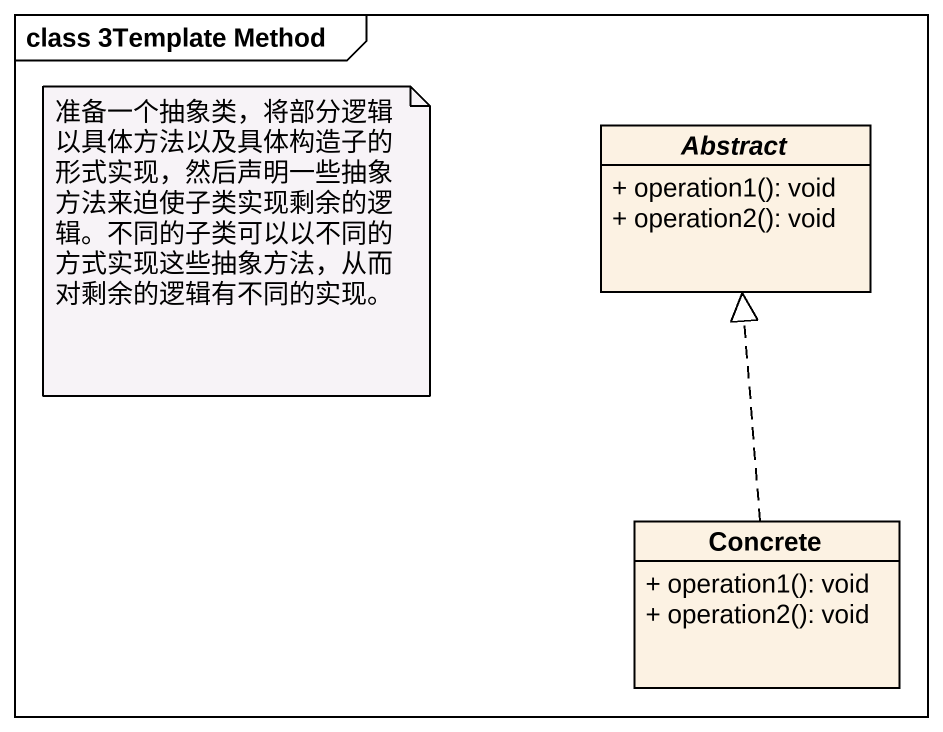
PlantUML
@startuml
mainframe class 3Template Method
hide circle
hide empty members
skinparam classAttributeIconSize 0
abstract class "Abstract" as Abstract_ {
  + operation1(): void
  + operation2(): void
}
class Concrete {
  + operation1(): void
  + operation2(): void
}
Concrete .up.|> Abstract_
note as N1
  准备一个抽象类，将部分逻辑以具体方法以及具体构造子的形式实现，然后声明一些抽象方法来迫使子类实现剩余的逻辑。不同的子类可以以不同的方式实现这些抽象方法，从而对剩余的逻辑有不同的实现。
end note
@enduml
